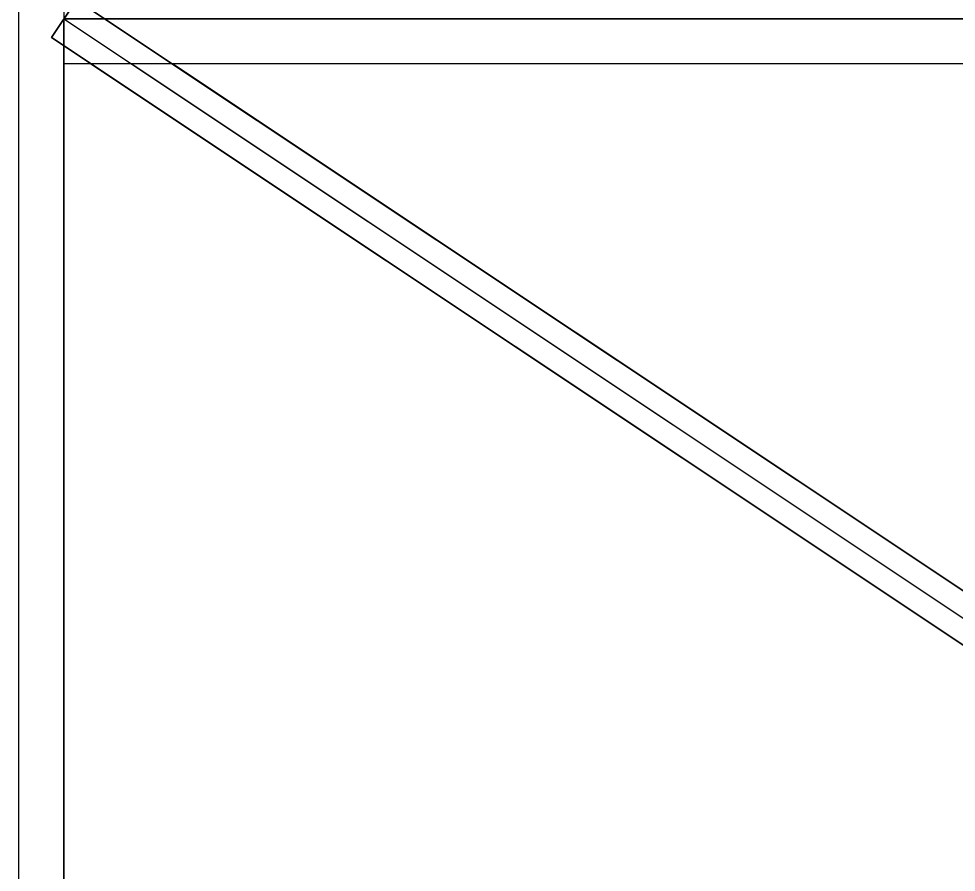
# Model space of a CAD drawing. Header units: millimetres. Extents: x 420 to 781, y -50 to 250.
# Drawn here: x 445 to 548.8, y 105.5 to 200 of the extents above; entities that cross this region are included whole.
import ezdxf

# ---------------------------------------------------------------- set-up
doc = ezdxf.new("R2010")
doc.units = ezdxf.units.MM
doc.header["$MEASUREMENT"] = 0
doc.layers.add('Default', color=178, linetype='Continuous', true_color=0x000000)

msp = doc.modelspace()

# ---------------------------------------------------------------- linework, layer by layer
at = {"layer": 'Default'}
for p, q in [((445, -50, -25), (445, 250, -25)), ((445, -5, 30), (445, 205, 30)), ((445, -5, 30), (445, 205, 30)), ((445, -5, -80), (445, 205, -80)), ((450, 205, 30), (450, -5, 30)), ((450, 205, 30), (450, -5, 30)), ((450, 205, -80), (450, -5, -80)), ((451.39, 202.08), (448.61, 197.92)), ((448.61, 197.92), (451.39, 202.08)), ((448.61, 197.92, -80), (451.39, 202.08, -80)), ((751.39, 2.08), (451.39, 202.08)), ((451.39, 202.08), (751.39, 2.08)), ((451.39, 202.08, -80), (751.39, 2.08, -80)), ((750, 200, 88), (450, 200, 88)), ((450, 200, 88), (450, 0, 88)), ((750, 200, 92), (450, 200, 92)), ((450, 200, 92), (450, 200, 88)), ((450, 200, 92), (450, 0, 92)), ((450, 200, 90), (750, 200, 90)), ((450, 0, 90), (450, 200, 90)), ((450, 195, 176), (450, 200, 176)), ((450, 200, 176), (450, 200, 92)), ((450, 195, 92), (450, 200, 92)), ((450, 200, 176), (750, 200, 176)), ((450, 200, 92), (750, 200, 92)), ((750, 200), (450, 200)), ((450, 200), (450, 0)), ((450, 200), (750, 0)), ((750, 200), (450, 200)), ((450, 200), (450, 0)), ((750, 200, 4), (450, 200, 4)), ((450, 200, 4), (450, 200)), ((450, 200, 4), (450, 0, 4)), ((450, 200, 2), (750, 200, 2)), ((450, 0, 2), (450, 200, 2)), ((450, 200, 92), (454.51, 200, 92)), ((450, 197, 92), (450, 200, 92)), ((450, 200, 92), (750, 0, 92)), ((454.51, 200, 92), (462.01, 195, 92)), ((448.61, 197.92), (748.61, -2.08)), ((748.61, -2.08), (448.61, 197.92)), ((448.61, 197.92), (448.61, 197.92, -80)), ((748.61, -2.08, -80), (448.61, 197.92, -80)), ((452.99, 195, 92), (450, 197, 92)), ((450, 195, 176), (450, 195, 92)), ((750, 195, 176), (450, 195, 176)), ((750, 195, 92), (450, 195, 92)), ((452.99, 195, 172), (452.99, 195, 92)), ((462.01, 195, 172), (452.99, 195, 172)), ((452.99, 195, 92), (737.99, 5, 92)), ((452.99, 195, 172), (737.99, 5, 172)), ((452.99, 195, 132), (737.99, 5, 132)), ((457.5, 195, 172), (742.5, 5, 172)), ((462.01, 195, 92), (462.01, 195, 172)), ((747.01, 5, 92), (462.01, 195, 92)), ((747.01, 5, 172), (462.01, 195, 172)), ((747.01, 5, 132), (462.01, 195, 132))]:
    msp.add_line(p, q, dxfattribs=at)

doc.saveas('drawing.dxf')
